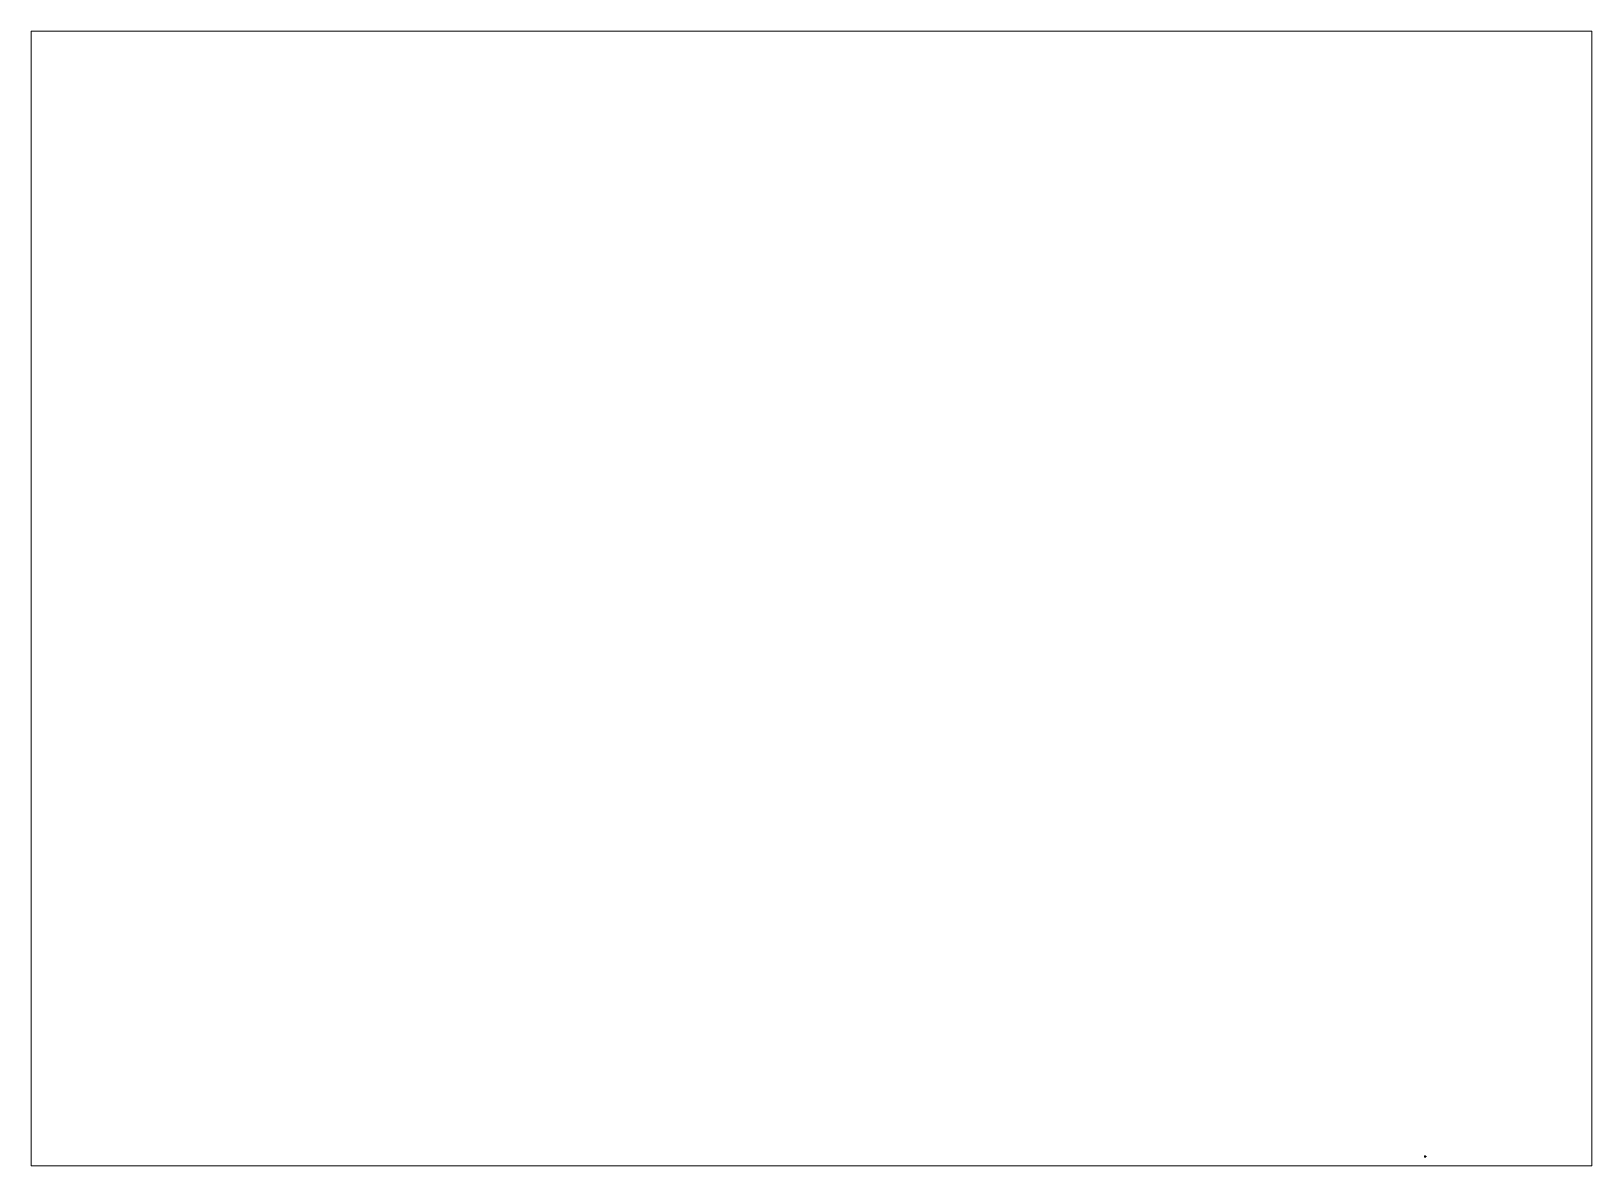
# Paper-space layout 'Layout1' of a CAD drawing. Extents: x 1.1 to 9.87, y 0.8 to 7.17.
# The model-space entities are those that its viewports show. They can reach past a viewport. Long polylines and large blocks are cut down to what shows.
import ezdxf

# ---------------------------------------------------------------- set-up
doc = ezdxf.new("R2010")
doc.units = 0
doc.header["$MEASUREMENT"] = 0
doc.layers.add('1', color=7, linetype='CONTINUOUS')
doc.layers.add('COMPONENT', color=7, linetype='CONTINUOUS')

msp = doc.modelspace()

# ---------------------------------------------------------------- linework, layer by layer
at = {"layer": '1', "color": 4, "linetype": 'Continuous'}
for p, q in [((645, 409), (650, 413)), ((654, 731), (647, 737)), ((650, 403), (660, 413)), ((664, 731), (652, 743)), ((655, 397), (671, 413)), ((675, 731), (656, 749)), ((658, 389), (681, 413)), ((685, 731), (660, 757)), ((666, 387), (692, 413)), ((696, 731), (670, 757)), ((677, 387), (703, 413)), ((707, 731), (680, 758)), ((685, 384), (713, 413)), ((717, 731), (688, 761)), ((693, 381), (724, 413)), ((728, 731), (695, 763)), ((700, 379), (734, 413)), ((738, 731), (703, 766)), ((708, 376), (745, 413)), ((749, 731), (711, 769)), ((716, 373), (756, 413)), ((760, 731), (719, 772)), ((724, 370), (766, 413)), ((770, 731), (727, 775)), ((731, 367), (777, 413)), ((781, 731), (734, 778)), ((739, 364), (787, 413)), ((792, 731), (741, 781)), ((743, 358), (798, 413)), ((759, 843), (744, 858)), ((801, 732), (744, 789)), ((744, 348), (802, 406)), ((805, 739), (745, 798)), ((745, 295), (751, 301)), ((749, 843), (746, 845)), ((746, 285), (762, 301)), ((747, 340), (810, 403)), ((812, 742), (751, 804)), ((770, 843), (754, 859)), ((756, 285), (773, 301)), ((757, 340), (816, 399)), ((818, 747), (761, 804)), ((780, 843), (764, 859)), ((767, 285), (783, 301)), ((768, 340), (820, 393)), ((820, 755), (772, 804)), ((791, 843), (775, 859)), ((778, 340), (820, 382)), ((778, 285), (794, 301)), ((820, 766), (782, 804)), ((802, 843), (786, 859)), ((788, 285), (804, 301)), ((789, 340), (820, 371)), ((820, 776), (793, 804)), ((812, 843), (796, 859)), ((799, 285), (815, 301)), ((800, 340), (817, 358)), ((817, 790), (804, 804)), ((820, 846), (807, 859)), ((809, 285), (820, 296)), ((810, 340), (817, 347)), ((817, 801), (814, 804)), ((820, 856), (817, 859)), ((826, 844), (820, 849)), ((820, 787), (835, 802)), ((820, 776), (846, 802)), ((820, 797), (825, 802)), ((820, 766), (855, 800)), ((820, 755), (858, 793)), ((860, 353), (820, 393)), ((856, 346), (820, 382)), ((850, 342), (820, 371)), ((839, 342), (820, 361)), ((829, 342), (820, 350)), ((820, 295), (825, 300)), ((838, 843), (821, 859)), ((821, 285), (835, 300)), ((823, 747), (865, 789)), ((869, 355), (825, 399)), ((828, 742), (876, 789)), ((880, 355), (831, 403)), ((831, 285), (848, 301)), ((848, 843), (832, 859)), ((836, 739), (886, 789)), ((836, 300), (837, 301)), ((890, 355), (839, 406)), ((840, 732), (897, 789)), ((859, 843), (842, 859)), ((842, 285), (858, 301)), ((901, 355), (843, 413)), ((849, 731), (905, 786)), ((852, 285), (869, 301)), ((869, 843), (853, 859)), ((907, 360), (853, 413)), ((855, 345), (865, 355)), ((864, 789), (856, 797)), ((875, 789), (860, 804)), ((860, 731), (918, 789)), ((861, 340), (876, 355)), ((863, 285), (879, 301)), ((880, 843), (864, 859)), ((922, 355), (864, 413)), ((885, 789), (871, 804)), ((871, 731), (929, 789)), ((872, 340), (887, 355)), ((891, 843), (874, 859)), ((874, 285), (890, 301)), ((931, 357), (875, 413)), ((896, 789), (881, 804)), ((881, 731), (931, 780)), ((883, 340), (897, 355)), ((884, 285), (901, 301)), ((901, 843), (885, 859)), ((931, 367), (885, 413)), ((904, 791), (892, 804)), ((892, 731), (932, 771)), ((893, 340), (904, 351)), ((912, 843), (895, 859)), ((895, 285), (911, 301)), ((933, 375), (896, 413)), ((912, 794), (902, 804)), ((902, 731), (938, 766)), ((904, 340), (918, 355)), ((905, 285), (922, 301)), ((922, 843), (906, 859)), ((941, 379), (906, 413)), ((928, 789), (913, 804)), ((913, 731), (945, 763)), ((917, 789), (914, 792)), ((914, 340), (929, 355)), ((916, 285), (928, 297)), ((929, 847), (917, 859)), ((948, 381), (917, 413)), ((929, 799), (924, 804)), ((924, 731), (953, 761)), ((925, 340), (928, 343)), ((931, 856), (927, 859)), ((927, 285), (931, 289)), ((956, 384), (928, 413)), ((934, 731), (961, 758)), ((964, 387), (938, 413)), ((945, 731), (971, 757)), ((975, 387), (949, 413)), ((955, 731), (981, 757)), ((983, 389), (960, 413)), ((966, 731), (985, 749)), ((986, 397), (970, 413)), ((977, 731), (989, 743)), ((991, 403), (981, 413)), ((987, 731), (994, 737)), ((995, 409), (991, 413))]:
    msp.add_line(p, q, dxfattribs=at)
at = {"layer": '1', "color": 3, "linetype": 'Continuous'}
for p, q in [((820, 911), (844, 918)), ((820, 911), (844, 905)), ((820, 203), (844, 209)), ((820, 203), (844, 196)), ((844, 905), (844, 918)), ((844, 196), (844, 209)), ((931, 911), (907, 918)), ((907, 905), (907, 918)), ((931, 911), (907, 905)), ((997, 203), (973, 209)), ((973, 196), (973, 209)), ((997, 203), (973, 196)), ((1203, 757), (1196, 733)), ((1209, 733), (1196, 733)), ((1203, 387), (1196, 411)), ((1209, 411), (1196, 411)), ((1203, 757), (1209, 733)), ((1203, 387), (1209, 411)), ((1312, 771), (1305, 747)), ((1318, 747), (1305, 747)), ((1312, 373), (1305, 397)), ((1318, 397), (1305, 397)), ((1312, 771), (1318, 747)), ((1312, 373), (1318, 397)), ((1430, 859), (1424, 836)), ((1437, 836), (1424, 836)), ((1430, 285), (1424, 309)), ((1437, 309), (1424, 309)), ((1430, 859), (1437, 836)), ((1430, 285), (1437, 309))]:
    msp.add_line(p, q, dxfattribs=at)
at = {"layer": 'COMPONENT', "color": 7, "linetype": 'Continuous'}
for p, q in [((644, 733), (657, 750)), ((644, 731), (644, 733)), ((644, 731), (644, 733)), ((644, 731), (644, 413)), ((801, 731), (644, 731)), ((801, 413), (644, 413)), ((644, 413), (644, 411)), ((644, 413), (644, 411)), ((644, 411), (657, 393)), ((657, 750), (658, 757)), ((657, 393), (658, 387)), ((658, 757), (675, 757)), ((658, 387), (675, 387)), ((677, 757), (675, 757)), ((677, 387), (675, 387)), ((677, 757), (679, 757)), ((677, 387), (679, 386)), ((679, 757), (737, 778)), ((679, 386), (737, 365)), ((688, 840), (690, 842)), ((708, 840), (688, 840)), ((688, 808), (688, 840)), ((708, 808), (688, 808)), ((690, 806), (688, 808)), ((689, 339), (688, 337)), ((708, 337), (688, 337)), ((688, 337), (688, 304)), ((708, 304), (688, 304)), ((688, 304), (689, 303)), ((708, 339), (689, 339)), ((689, 303), (689, 339)), ((689, 303), (708, 303)), ((690, 842), (708, 842)), ((690, 842), (690, 806)), ((708, 806), (690, 806)), ((707, 800), (708, 801)), ((708, 799), (707, 800)), ((708, 347), (707, 346)), ((707, 346), (707, 345)), ((707, 345), (707, 344)), ((707, 344), (708, 343)), ((708, 851), (708, 852)), ((708, 852), (709, 852)), ((708, 850), (708, 851)), ((708, 849), (708, 850)), ((708, 848), (708, 849)), ((708, 848), (708, 800)), ((708, 842), (708, 848)), ((708, 847), (708, 848)), ((708, 846), (708, 847)), ((708, 847), (708, 847)), ((708, 845), (708, 846)), ((709, 844), (708, 845)), ((708, 829), (709, 832)), ((708, 826), (708, 829)), ((708, 823), (708, 826)), ((708, 820), (708, 823)), ((708, 817), (708, 820)), ((709, 814), (708, 817)), ((708, 803), (709, 804)), ((708, 802), (708, 803)), ((708, 801), (708, 802)), ((708, 802), (708, 802)), ((708, 798), (708, 799)), ((708, 797), (708, 798)), ((708, 796), (708, 797)), ((709, 796), (708, 796)), ((709, 349), (708, 348)), ((708, 348), (708, 347)), ((708, 347), (708, 347)), ((708, 296), (708, 345)), ((708, 343), (708, 342)), ((708, 342), (708, 341)), ((708, 341), (708, 341)), ((708, 341), (709, 340)), ((709, 331), (708, 328)), ((708, 328), (708, 325)), ((708, 325), (708, 322)), ((708, 322), (708, 319)), ((708, 319), (708, 316)), ((708, 316), (709, 313)), ((708, 303), (708, 296)), ((709, 301), (708, 300)), ((708, 300), (708, 299)), ((708, 299), (708, 298)), ((708, 298), (708, 297)), ((708, 297), (708, 296)), ((708, 296), (708, 296)), ((708, 296), (708, 295)), ((708, 295), (708, 294)), ((708, 294), (708, 293)), ((708, 293), (709, 292)), ((709, 853), (710, 854)), ((709, 852), (709, 853)), ((709, 843), (709, 844)), ((710, 843), (709, 843)), ((709, 832), (710, 835)), ((710, 811), (709, 814)), ((709, 805), (710, 806)), ((709, 804), (709, 805)), ((709, 805), (709, 805)), ((709, 795), (709, 796)), ((710, 794), (709, 795)), ((710, 351), (709, 350)), ((709, 350), (709, 349)), ((709, 340), (709, 339)), ((709, 339), (710, 339)), ((710, 333), (709, 331)), ((709, 313), (710, 310)), ((710, 302), (709, 301)), ((709, 301), (709, 301)), ((709, 292), (709, 291)), ((709, 291), (710, 291)), ((710, 854), (710, 855)), ((710, 855), (711, 855)), ((710, 842), (710, 843)), ((711, 841), (710, 842)), ((710, 835), (711, 838)), ((712, 809), (710, 811)), ((710, 806), (711, 807)), ((710, 793), (710, 794)), ((711, 793), (710, 793)), ((711, 352), (710, 351)), ((710, 351), (710, 351)), ((710, 339), (711, 338)), ((712, 336), (710, 333)), ((710, 310), (711, 307)), ((711, 303), (710, 303)), ((710, 303), (710, 302)), ((710, 291), (710, 290)), ((710, 290), (711, 290)), ((711, 855), (712, 856)), ((712, 841), (711, 841)), ((711, 838), (712, 840)), ((711, 807), (712, 808)), ((711, 807), (711, 807)), ((711, 792), (711, 793)), ((712, 792), (711, 792)), ((712, 353), (711, 352)), ((711, 352), (711, 352)), ((711, 338), (711, 337)), ((711, 337), (712, 337)), ((711, 307), (712, 304)), ((712, 304), (711, 303)), ((711, 290), (712, 289)), ((712, 856), (734, 856)), ((712, 856), (712, 856)), ((712, 840), (712, 841)), ((734, 840), (712, 840)), ((712, 808), (712, 809)), ((734, 808), (712, 808)), ((734, 792), (712, 792)), ((734, 353), (712, 353)), ((734, 337), (712, 337)), ((712, 337), (712, 336)), ((734, 304), (712, 304)), ((712, 304), (712, 304)), ((712, 289), (734, 289)), ((712, 289), (712, 289)), ((735, 856), (734, 856)), ((734, 856), (741, 853)), ((734, 840), (735, 841)), ((735, 838), (734, 840)), ((734, 808), (735, 809)), ((735, 807), (734, 808)), ((734, 792), (741, 795)), ((734, 792), (735, 792)), ((734, 353), (735, 352)), ((734, 353), (741, 349)), ((734, 337), (735, 336)), ((735, 337), (734, 337)), ((735, 307), (734, 304)), ((734, 304), (735, 304)), ((734, 289), (741, 292)), ((735, 289), (734, 289)), ((735, 855), (735, 856)), ((736, 855), (735, 855)), ((735, 841), (736, 842)), ((735, 841), (735, 841)), ((737, 835), (735, 838)), ((735, 809), (736, 811)), ((736, 807), (735, 807)), ((735, 792), (735, 793)), ((735, 793), (736, 793)), ((735, 352), (735, 352)), ((735, 352), (736, 351)), ((736, 338), (735, 337)), ((735, 336), (736, 333)), ((737, 310), (735, 307)), ((735, 304), (735, 303)), ((735, 303), (736, 303)), ((736, 290), (735, 290)), ((735, 290), (735, 289)), ((737, 854), (736, 855)), ((736, 842), (737, 843)), ((736, 811), (737, 814)), ((736, 806), (736, 807)), ((737, 805), (736, 806)), ((736, 793), (737, 794)), ((736, 351), (737, 351)), ((737, 339), (736, 339)), ((736, 339), (736, 338)), ((736, 333), (737, 331)), ((736, 303), (736, 302)), ((736, 302), (737, 301)), ((737, 291), (736, 290)), ((737, 853), (737, 854)), ((738, 852), (737, 853)), ((737, 844), (738, 845)), ((737, 843), (737, 844)), ((737, 843), (737, 843)), ((738, 832), (737, 835)), ((737, 814), (738, 817)), ((738, 804), (737, 805)), ((737, 805), (737, 805)), ((737, 795), (738, 796)), ((737, 794), (737, 795)), ((737, 778), (738, 779)), ((737, 365), (738, 365)), ((737, 351), (737, 350)), ((737, 350), (738, 349)), ((738, 341), (737, 340)), ((737, 340), (737, 339)), ((737, 331), (738, 328)), ((738, 316), (737, 313)), ((737, 313), (737, 310)), ((737, 301), (737, 301)), ((737, 301), (738, 300)), ((738, 293), (737, 292)), ((737, 292), (737, 291)), ((737, 291), (737, 291)), ((738, 851), (738, 852)), ((738, 852), (738, 852)), ((738, 850), (738, 851)), ((739, 849), (738, 850)), ((738, 846), (738, 847)), ((738, 847), (739, 847)), ((738, 845), (738, 846)), ((738, 829), (738, 832)), ((739, 826), (738, 829)), ((738, 820), (739, 823)), ((738, 817), (738, 820)), ((738, 803), (738, 804)), ((738, 802), (738, 803)), ((739, 802), (738, 802)), ((738, 797), (739, 798)), ((738, 796), (738, 797)), ((738, 796), (738, 796)), ((738, 779), (739, 779)), ((738, 365), (739, 364)), ((738, 349), (738, 348)), ((738, 348), (738, 347)), ((738, 347), (739, 347)), ((739, 343), (738, 342)), ((738, 342), (738, 341)), ((738, 341), (738, 341)), ((738, 328), (738, 325)), ((738, 325), (739, 322)), ((739, 319), (738, 316)), ((738, 300), (738, 299)), ((738, 299), (738, 298)), ((738, 298), (738, 297)), ((738, 297), (739, 296)), ((739, 296), (738, 296)), ((738, 296), (738, 295)), ((738, 295), (738, 294)), ((738, 294), (738, 293)), ((739, 848), (739, 849)), ((739, 847), (739, 848)), ((739, 823), (739, 826)), ((739, 801), (739, 802)), ((739, 800), (739, 801)), ((739, 799), (739, 800)), ((739, 798), (739, 799)), ((739, 780), (740, 781)), ((739, 779), (739, 780)), ((739, 364), (739, 364)), ((739, 364), (740, 363)), ((739, 347), (739, 346)), ((739, 346), (739, 345)), ((739, 345), (739, 344)), ((739, 344), (739, 343)), ((739, 322), (739, 319)), ((740, 781), (741, 781)), ((740, 363), (741, 362)), ((741, 853), (744, 853)), ((741, 795), (744, 795)), ((741, 781), (742, 782)), ((741, 362), (742, 361)), ((741, 349), (744, 349)), ((741, 292), (744, 292)), ((742, 783), (743, 784)), ((742, 782), (742, 783)), ((742, 361), (742, 361)), ((742, 361), (743, 360)), ((743, 785), (744, 786)), ((743, 784), (743, 785)), ((743, 360), (743, 359)), ((743, 359), (744, 358)), ((744, 853), (744, 859)), ((820, 859), (744, 859)), ((747, 843), (744, 853)), ((747, 804), (744, 794)), ((744, 789), (744, 795)), ((744, 789), (744, 794)), ((744, 787), (744, 789)), ((744, 786), (744, 787)), ((744, 358), (744, 357)), ((744, 357), (744, 355)), ((744, 355), (744, 349)), ((747, 340), (744, 350)), ((747, 301), (744, 291)), ((744, 291), (744, 285)), ((820, 285), (744, 285)), ((817, 843), (747, 843)), ((747, 843), (747, 804)), ((747, 841), (927, 841)), ((927, 839), (747, 839)), ((927, 807), (747, 807)), ((747, 805), (927, 805)), ((817, 804), (747, 804)), ((747, 301), (747, 340)), ((817, 340), (747, 340)), ((820, 338), (747, 338)), ((927, 337), (747, 337)), ((927, 304), (747, 304)), ((820, 303), (747, 303)), ((817, 301), (747, 301)), ((803, 738), (801, 736)), ((801, 408), (801, 736)), ((803, 405), (801, 408)), ((804, 738), (802, 736)), ((802, 731), (802, 736)), ((804, 731), (802, 732)), ((839, 731), (802, 731)), ((802, 413), (802, 408)), ((804, 413), (802, 411)), ((839, 413), (802, 413)), ((804, 406), (802, 408)), ((812, 741), (803, 738)), ((812, 402), (803, 405)), ((816, 742), (804, 738)), ((816, 401), (804, 406)), ((812, 741), (820, 749)), ((812, 402), (820, 395)), ((816, 742), (819, 739)), ((816, 401), (819, 405)), ((817, 844), (820, 847)), ((817, 841), (817, 844)), ((817, 805), (817, 786)), ((817, 786), (820, 783)), ((817, 358), (820, 361)), ((817, 338), (817, 358)), ((817, 303), (817, 300)), ((817, 300), (820, 297)), ((822, 739), (819, 739)), ((822, 405), (819, 405)), ((910, 859), (820, 859)), ((931, 859), (820, 859)), ((820, 859), (820, 841)), ((820, 859), (820, 847)), ((820, 859), (820, 847)), ((820, 844), (836, 844)), ((820, 749), (820, 805)), ((820, 793), (820, 805)), ((854, 802), (820, 802)), ((829, 741), (820, 749)), ((829, 402), (820, 395)), ((820, 395), (820, 338)), ((820, 351), (820, 338)), ((854, 342), (820, 342)), ((820, 338), (927, 338)), ((820, 303), (927, 303)), ((820, 285), (820, 303)), ((820, 300), (836, 300)), ((820, 285), (820, 297)), ((820, 285), (820, 296)), ((931, 285), (820, 285)), ((910, 285), (820, 285)), ((825, 743), (822, 739)), ((825, 401), (822, 405)), ((825, 743), (837, 738)), ((825, 401), (837, 405)), ((829, 741), (838, 738)), ((829, 402), (838, 405)), ((837, 841), (836, 844)), ((836, 843), (927, 843)), ((837, 303), (836, 300)), ((836, 301), (927, 301)), ((837, 738), (839, 736)), ((837, 405), (839, 408)), ((838, 738), (840, 736)), ((838, 405), (840, 408)), ((839, 731), (839, 736)), ((839, 413), (839, 408)), ((840, 408), (840, 736)), ((840, 731), (997, 731)), ((840, 413), (997, 413)), ((859, 792), (853, 805)), ((853, 804), (927, 804)), ((859, 352), (853, 338)), ((853, 340), (927, 340)), ((859, 792), (863, 789)), ((863, 355), (859, 352)), ((904, 789), (863, 789)), ((902, 355), (863, 355)), ((875, 789), (904, 789)), ((875, 355), (904, 355)), ((905, 792), (904, 792)), ((904, 792), (904, 791)), ((904, 791), (904, 791)), ((904, 791), (904, 790)), ((904, 790), (904, 790)), ((904, 790), (904, 789)), ((904, 789), (904, 789)), ((904, 789), (904, 788)), ((904, 788), (904, 787)), ((904, 787), (904, 787)), ((904, 787), (904, 786)), ((904, 786), (905, 786)), ((905, 357), (904, 357)), ((904, 357), (904, 356)), ((904, 356), (904, 356)), ((904, 356), (904, 355)), ((904, 355), (904, 355)), ((904, 355), (904, 354)), ((904, 354), (904, 353)), ((904, 353), (904, 353)), ((904, 353), (904, 352)), ((904, 352), (904, 352)), ((904, 352), (904, 351)), ((904, 351), (905, 351)), ((906, 794), (905, 793)), ((905, 793), (905, 793)), ((905, 793), (905, 792)), ((905, 786), (905, 786)), ((905, 786), (905, 785)), ((905, 785), (906, 785)), ((906, 358), (905, 358)), ((905, 358), (905, 358)), ((905, 358), (905, 357)), ((905, 351), (905, 350)), ((905, 350), (905, 350)), ((905, 350), (906, 350)), ((907, 794), (906, 794)), ((906, 794), (906, 794)), ((906, 785), (906, 784)), ((906, 784), (907, 784)), ((907, 359), (906, 359)), ((906, 359), (906, 358)), ((906, 350), (906, 349)), ((906, 349), (907, 349)), ((908, 795), (907, 794)), ((907, 794), (907, 794)), ((907, 784), (907, 784)), ((907, 784), (908, 784)), ((908, 359), (907, 359)), ((907, 359), (907, 359)), ((907, 349), (907, 349)), ((907, 349), (908, 349)), ((909, 795), (908, 795)), ((908, 795), (908, 795)), ((908, 784), (908, 784)), ((908, 784), (909, 783)), ((909, 360), (908, 360)), ((908, 360), (908, 359)), ((908, 349), (908, 348)), ((908, 348), (909, 348)), ((910, 795), (909, 795)), ((909, 795), (909, 795)), ((909, 783), (909, 783)), ((909, 783), (910, 783)), ((910, 360), (909, 360)), ((909, 360), (909, 360)), ((909, 348), (909, 348)), ((909, 348), (910, 348)), ((911, 795), (910, 795)), ((910, 795), (910, 795)), ((910, 783), (910, 784)), ((910, 784), (911, 784)), ((911, 359), (910, 360)), ((910, 360), (910, 360)), ((910, 348), (911, 349)), ((910, 348), (910, 348)), ((912, 794), (911, 795)), ((911, 784), (912, 784)), ((912, 359), (911, 359)), ((911, 349), (912, 349)), ((913, 794), (912, 794)), ((912, 794), (912, 794)), ((912, 784), (912, 784)), ((912, 784), (913, 784)), ((913, 359), (912, 359)), ((912, 359), (912, 359)), ((912, 349), (912, 349)), ((912, 349), (913, 349)), ((913, 793), (913, 794)), ((913, 794), (913, 794)), ((914, 793), (913, 793)), ((913, 785), (914, 786)), ((913, 784), (913, 785)), ((913, 785), (913, 785)), ((913, 358), (913, 359)), ((914, 358), (913, 358)), ((913, 358), (913, 358)), ((913, 349), (913, 350)), ((913, 350), (913, 350)), ((913, 350), (914, 350)), ((914, 792), (914, 793)), ((915, 791), (914, 792)), ((914, 792), (914, 792)), ((914, 786), (915, 787)), ((914, 786), (914, 786)), ((914, 786), (914, 786)), ((914, 357), (914, 358)), ((915, 356), (914, 357)), ((914, 357), (914, 357)), ((914, 351), (915, 352)), ((914, 350), (914, 351)), ((914, 351), (914, 351)), ((915, 790), (915, 791)), ((915, 791), (915, 791)), ((915, 789), (915, 790)), ((915, 790), (915, 790)), ((931, 789), (915, 789)), ((915, 788), (915, 789)), ((915, 789), (915, 789)), ((915, 787), (915, 788)), ((915, 787), (915, 787)), ((915, 355), (915, 356)), ((915, 356), (915, 356)), ((931, 355), (915, 355)), ((915, 354), (915, 355)), ((915, 355), (915, 355)), ((915, 353), (915, 354)), ((915, 352), (915, 353)), ((915, 353), (915, 353)), ((915, 352), (915, 352)), ((927, 843), (931, 852)), ((927, 843), (927, 804)), ((927, 804), (931, 794)), ((927, 340), (931, 350)), ((927, 301), (927, 340)), ((927, 301), (931, 292)), ((931, 852), (931, 859)), ((933, 852), (931, 852)), ((931, 776), (931, 795)), ((931, 789), (931, 794)), ((933, 794), (931, 794)), ((931, 774), (931, 776)), ((931, 773), (931, 774)), ((931, 772), (931, 773)), ((932, 771), (931, 772)), ((932, 373), (931, 372)), ((931, 372), (931, 371)), ((931, 371), (931, 370)), ((931, 370), (931, 369)), ((931, 369), (931, 349)), ((931, 355), (931, 350)), ((933, 349), (931, 349)), ((931, 292), (931, 285)), ((933, 292), (931, 292)), ((933, 770), (932, 771)), ((933, 374), (932, 373)), ((940, 855), (933, 852)), ((940, 791), (933, 794)), ((934, 769), (933, 770)), ((933, 770), (933, 770)), ((934, 375), (933, 374)), ((933, 374), (933, 374)), ((940, 353), (933, 349)), ((940, 289), (933, 292)), ((935, 768), (934, 769)), ((935, 376), (934, 375)), ((936, 767), (935, 768)), ((936, 376), (935, 376)), ((936, 850), (936, 851)), ((936, 851), (937, 851)), ((936, 849), (936, 850)), ((936, 848), (936, 849)), ((936, 847), (936, 848)), ((936, 846), (936, 847)), ((936, 845), (936, 846)), ((936, 846), (936, 846)), ((937, 844), (936, 845)), ((936, 828), (937, 831)), ((936, 825), (936, 828)), ((936, 822), (936, 825)), ((936, 819), (936, 822)), ((936, 816), (936, 819)), ((937, 813), (936, 816)), ((936, 802), (937, 803)), ((936, 801), (936, 802)), ((936, 800), (936, 801)), ((936, 801), (936, 801)), ((936, 799), (936, 800)), ((936, 798), (936, 799)), ((936, 797), (936, 798)), ((936, 796), (936, 797)), ((936, 795), (936, 796)), ((937, 795), (936, 795)), ((936, 767), (938, 766)), ((962, 386), (936, 377)), ((936, 376), (936, 377)), ((937, 349), (936, 348)), ((936, 348), (936, 348)), ((936, 348), (936, 347)), ((936, 347), (936, 346)), ((936, 346), (936, 345)), ((936, 345), (936, 344)), ((936, 344), (936, 343)), ((936, 343), (936, 342)), ((936, 342), (936, 341)), ((936, 341), (937, 341)), ((937, 331), (936, 328)), ((936, 328), (936, 325)), ((936, 325), (936, 322)), ((936, 322), (936, 319)), ((936, 319), (936, 316)), ((936, 316), (937, 313)), ((937, 300), (936, 299)), ((936, 299), (936, 298)), ((936, 298), (936, 297)), ((936, 297), (936, 296)), ((936, 296), (936, 296)), ((936, 296), (936, 295)), ((936, 295), (936, 294)), ((936, 294), (936, 293)), ((936, 293), (937, 292)), ((937, 852), (938, 853)), ((937, 851), (937, 852)), ((937, 843), (937, 844)), ((937, 842), (937, 843)), ((938, 842), (937, 842)), ((937, 831), (938, 834)), ((938, 810), (937, 813)), ((937, 803), (937, 804)), ((937, 804), (938, 804)), ((937, 794), (937, 795)), ((938, 793), (937, 794)), ((938, 351), (937, 350)), ((937, 350), (937, 349)), ((937, 341), (937, 340)), ((937, 340), (938, 339)), ((938, 333), (937, 331)), ((937, 313), (938, 310)), ((938, 302), (937, 301)), ((937, 301), (937, 301)), ((937, 301), (937, 300)), ((937, 292), (937, 291)), ((937, 291), (938, 291)), ((938, 853), (938, 854)), ((938, 854), (939, 854)), ((938, 841), (938, 842)), ((939, 840), (938, 841)), ((938, 834), (939, 837)), ((940, 807), (938, 810)), ((938, 805), (939, 806)), ((938, 804), (938, 805)), ((938, 792), (938, 793)), ((938, 792), (939, 792)), ((962, 757), (938, 766)), ((939, 352), (938, 351)), ((938, 351), (938, 351)), ((938, 339), (938, 339)), ((938, 339), (939, 338)), ((940, 336), (938, 333)), ((938, 310), (939, 307)), ((939, 303), (938, 303)), ((938, 303), (938, 302)), ((938, 291), (938, 290)), ((938, 290), (939, 290)), ((939, 854), (940, 855)), ((940, 840), (939, 840)), ((939, 837), (941, 839)), ((939, 806), (940, 806)), ((940, 791), (939, 792)), ((940, 352), (939, 352)), ((939, 338), (940, 337)), ((939, 307), (941, 304)), ((940, 304), (939, 303)), ((939, 290), (940, 289)), ((962, 855), (940, 855)), ((940, 855), (940, 855)), ((941, 839), (940, 840)), ((940, 807), (962, 807)), ((940, 807), (940, 807)), ((940, 806), (940, 807)), ((940, 791), (962, 791)), ((940, 791), (940, 791)), ((940, 353), (962, 353)), ((940, 353), (940, 352)), ((940, 337), (962, 337)), ((940, 337), (940, 336)), ((940, 337), (940, 337)), ((941, 304), (940, 304)), ((962, 289), (940, 289)), ((940, 289), (940, 289)), ((941, 839), (962, 839)), ((941, 304), (962, 304)), ((963, 855), (962, 855)), ((962, 839), (963, 840)), ((963, 837), (962, 839)), ((962, 807), (963, 807)), ((963, 806), (962, 807)), ((962, 791), (963, 791)), ((962, 757), (966, 757)), ((962, 386), (966, 387)), ((962, 353), (963, 352)), ((962, 337), (963, 336)), ((963, 337), (962, 337)), ((963, 307), (962, 304)), ((962, 304), (963, 304)), ((963, 289), (962, 289)), ((963, 854), (963, 855)), ((964, 854), (963, 854)), ((963, 840), (964, 841)), ((963, 840), (963, 840)), ((965, 834), (963, 837)), ((963, 807), (964, 810)), ((964, 806), (963, 806)), ((963, 791), (964, 792)), ((963, 352), (964, 352)), ((964, 338), (963, 337)), ((963, 336), (964, 333)), ((965, 310), (963, 307)), ((963, 304), (963, 303)), ((963, 303), (964, 303)), ((964, 290), (963, 290)), ((963, 290), (963, 289)), ((965, 853), (964, 854)), ((964, 841), (965, 842)), ((964, 810), (965, 813)), ((964, 805), (964, 806)), ((965, 804), (964, 805)), ((964, 792), (965, 793)), ((964, 792), (964, 792)), ((964, 352), (964, 351)), ((964, 351), (965, 351)), ((965, 339), (964, 339)), ((964, 339), (964, 338)), ((964, 333), (965, 331)), ((964, 303), (965, 302)), ((965, 291), (964, 290)), ((965, 852), (965, 853)), ((966, 851), (965, 852)), ((965, 842), (966, 843)), ((965, 842), (965, 842)), ((966, 831), (965, 834)), ((965, 813), (966, 816)), ((966, 803), (965, 804)), ((965, 804), (965, 804)), ((965, 794), (966, 795)), ((965, 793), (965, 794)), ((965, 351), (965, 350)), ((965, 350), (966, 349)), ((966, 341), (965, 340)), ((965, 340), (965, 339)), ((965, 331), (966, 328)), ((966, 313), (965, 310)), ((965, 302), (965, 301)), ((965, 301), (966, 301)), ((966, 292), (965, 291)), ((965, 291), (965, 291)), ((966, 850), (966, 851)), ((966, 851), (966, 851)), ((966, 849), (966, 850)), ((966, 845), (966, 846)), ((966, 846), (967, 846)), ((966, 844), (966, 845)), ((966, 843), (966, 844)), ((966, 828), (966, 831)), ((967, 825), (966, 828)), ((966, 816), (967, 819)), ((966, 802), (966, 803)), ((966, 801), (966, 802)), ((966, 795), (966, 796)), ((966, 795), (966, 795)), ((983, 757), (966, 757)), ((983, 387), (966, 387)), ((966, 349), (966, 348)), ((966, 348), (966, 348)), ((966, 342), (966, 341)), ((966, 341), (966, 341)), ((966, 328), (967, 325)), ((967, 319), (966, 316)), ((966, 316), (966, 313)), ((966, 301), (966, 300)), ((966, 300), (966, 299)), ((966, 299), (966, 298)), ((966, 298), (967, 297)), ((966, 295), (966, 294)), ((966, 294), (966, 293)), ((966, 293), (966, 292)), ((967, 848), (966, 849)), ((967, 847), (967, 848)), ((967, 847), (967, 799)), ((967, 841), (967, 847)), ((967, 846), (967, 847)), ((985, 841), (967, 841)), ((967, 839), (986, 839)), ((967, 822), (967, 825)), ((967, 819), (967, 822)), ((967, 807), (986, 807)), ((967, 805), (985, 805)), ((967, 800), (967, 801)), ((967, 801), (966, 801)), ((967, 799), (967, 800)), ((967, 798), (967, 799)), ((967, 797), (967, 798)), ((966, 796), (967, 797)), ((966, 348), (967, 347)), ((967, 347), (967, 346)), ((967, 346), (967, 345)), ((967, 296), (967, 345)), ((967, 345), (967, 344)), ((967, 344), (967, 343)), ((967, 343), (966, 342)), ((967, 339), (985, 339)), ((967, 337), (986, 337)), ((967, 325), (967, 322)), ((967, 322), (967, 319)), ((967, 304), (986, 304)), ((985, 303), (967, 303)), ((967, 303), (967, 296)), ((967, 297), (967, 296)), ((967, 296), (967, 296)), ((967, 296), (966, 295)), ((984, 750), (983, 757)), ((984, 393), (983, 387)), ((997, 733), (984, 750)), ((997, 411), (984, 393)), ((985, 841), (985, 805)), ((986, 839), (985, 841)), ((985, 805), (986, 807)), ((985, 303), (985, 339)), ((985, 339), (986, 337)), ((986, 304), (985, 303)), ((986, 807), (986, 839)), ((986, 337), (986, 304)), ((997, 731), (997, 733)), ((997, 731), (997, 733)), ((997, 731), (997, 413)), ((997, 413), (997, 411)), ((997, 413), (997, 411))]:
    msp.add_line(p, q, dxfattribs=at)
at = {"layer": 'COMPONENT', "color": 4, "linetype": 'Continuous'}
for p, q in [((644, 572), (997, 572)), ((681, 823), (992, 823)), ((681, 320), (992, 320)), ((808, 731), (802, 736)), ((808, 413), (802, 408)), ((812, 731), (804, 738)), ((812, 413), (804, 406)), ((815, 731), (807, 739)), ((815, 413), (807, 405)), ((819, 731), (810, 740)), ((819, 413), (810, 404)), ((823, 731), (813, 741)), ((823, 413), (813, 403)), ((827, 731), (819, 739)), ((827, 413), (819, 405)), ((831, 731), (822, 739)), ((831, 413), (822, 405)), ((834, 731), (824, 741)), ((834, 413), (824, 403)), ((838, 731), (827, 742)), ((838, 413), (827, 402)), ((839, 734), (833, 740)), ((839, 410), (833, 404))]:
    msp.add_line(p, q, dxfattribs=at)
at = {"layer": 'COMPONENT', "color": 3, "linetype": 'Continuous'}
for p, q in [((820, 868), (820, 920)), ((820, 276), (820, 194)), ((844, 911), (907, 911)), ((973, 203), (844, 203)), ((931, 868), (931, 920)), ((940, 859), (1439, 859)), ((940, 285), (994, 285)), ((947, 771), (1321, 771)), ((947, 373), (994, 373)), ((994, 757), (1212, 757)), ((997, 394), (997, 194)), ((1000, 387), (1212, 387)), ((1000, 373), (1321, 373)), ((1000, 285), (1439, 285)), ((1203, 733), (1203, 563)), ((1203, 523), (1203, 411)), ((1312, 747), (1312, 640)), ((1312, 600), (1312, 397)), ((1430, 836), (1430, 561)), ((1430, 521), (1430, 309))]:
    msp.add_line(p, q, dxfattribs=at)
at = {"layer": 'COMPONENT', "color": 5, "linetype": 'Continuous'}
for p, q in [((876, 941), (886, 941)), ((909, 223), (920, 223)), ((1203, 543), (1209, 543)), ((1312, 620), (1324, 620)), ((1430, 541), (1437, 541))]:
    msp.add_line(p, q, dxfattribs=at)
at = {"layer": 'COMPONENT', "color": 7, "linetype": 'Continuous'}
for p in [(644, 731), (644, 413), (820, 859), (820, 285), (910, 859), (910, 285), (997, 731), (997, 413)]:
    msp.add_point(p, dxfattribs=at)

psp = doc.layouts.get("Layout1")

# ---------------------------------------------------------------- viewports
at = {"layer": 'COMPONENT', "linetype": 'Continuous', "view_target_point": (847.062, 536.5906)}
psp.add_viewport(center=(5.4813, 3.9854), size=(8.77, 6.376667), view_center_point=(-465360.7647, 423322.6824), view_height=860714.783587, dxfattribs=at)

doc.saveas('drawing.dxf')
